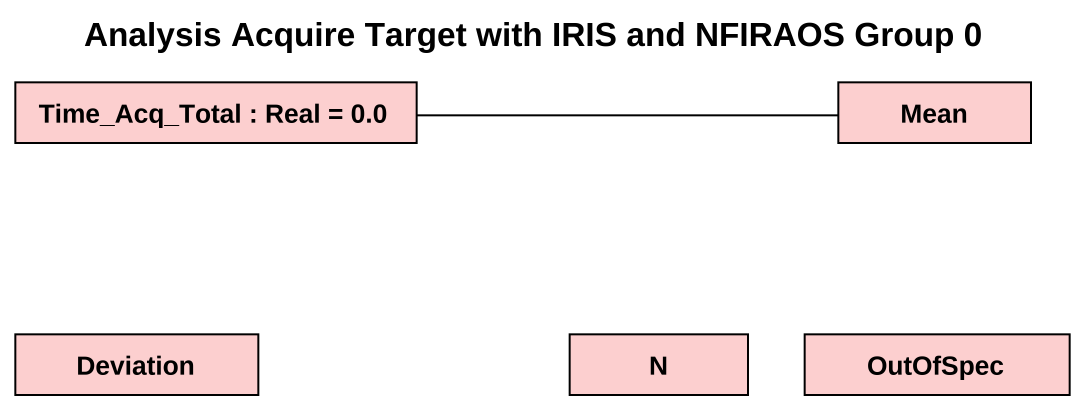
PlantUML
@startuml
title Analysis Acquire Target with IRIS and NFIRAOS Group 0
rectangle "Time_Acq_Total : Real = 0.0" as Time_Acq_Total #FCCFCF
rectangle Mean #FCCFCF
rectangle Deviation #FCCFCF
rectangle N #FCCFCF
rectangle OutOfSpec #FCCFCF
Time_Acq_Total -right- Mean
@enduml
